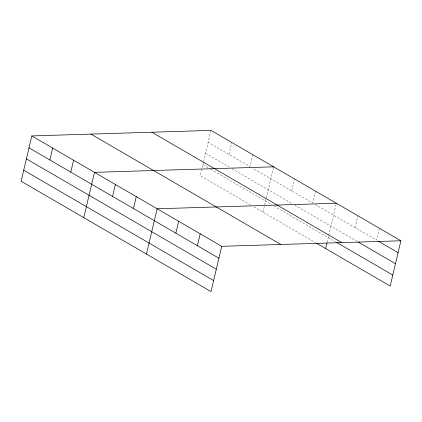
<?xml version="1.0" encoding="UTF-8"?>
<svg xmlns="http://www.w3.org/2000/svg" width="422" height="422" viewBox="0 0 422 422"><rect width="100%" height="100%" fill="white"/><g stroke="black" fill="none" stroke-linecap="round" stroke-linejoin="round"><path stroke-width="0.32" stroke-dasharray="2.11 1.58" d="M203.473 162.153L200.271 175.694L251.09 205.229M203.62 161.52L210.979 130.398M229.056 154.452L231.873 142.536M252.762 154.679L249.945 166.59L208.167 142.309M262.948 212.118L266.145 198.577M266.298 197.95L273.656 166.822M291.729 190.876L294.545 178.965M315.434 191.108L312.623 203.019L252.773 168.236M327.066 242.423L336.329 203.246M355.034 227.669L357.851 215.758M379.378 228.27L376.561 240.181L315.445 204.659M205.561 153.323L229.273 167.107M232.1 168.747L291.95 203.536M294.772 205.176L356.965 241.321M202.876 164.675L210.219 168.942M210.784 169.269L271.763 204.712M274.02 206.026L336.155 242.138M253.912 206.87L315.456 242.639"/><path stroke-width="0.63" d="M31.808 135.926L21.1 181.223L211.021 291.602L221.729 246.306L31.808 135.926L210.979 130.398L400.9 240.777L390.192 286.074L316.584 243.294M49.88 159.98L52.697 148.069M70.775 172.123L73.592 160.212M83.772 217.647L94.481 172.35L273.656 166.822M112.558 196.404L115.37 184.493M133.447 208.547L136.264 196.636M146.445 254.076L157.153 208.779L336.329 203.246M175.863 233.202L178.68 221.286M197.385 245.709L200.202 233.799M325.62 248.542L326.923 243.035M221.729 246.306L400.9 240.777M378.26 241.168L398.083 252.688M358.093 241.98L395.477 263.708M151.851 132.218L341.773 242.603M336.719 242.465L392.798 275.06M90.936 134.101L280.852 244.48M28.991 147.837L218.912 258.222M26.386 158.857L216.307 269.236M23.706 170.203L213.622 280.588"/></g></svg>
